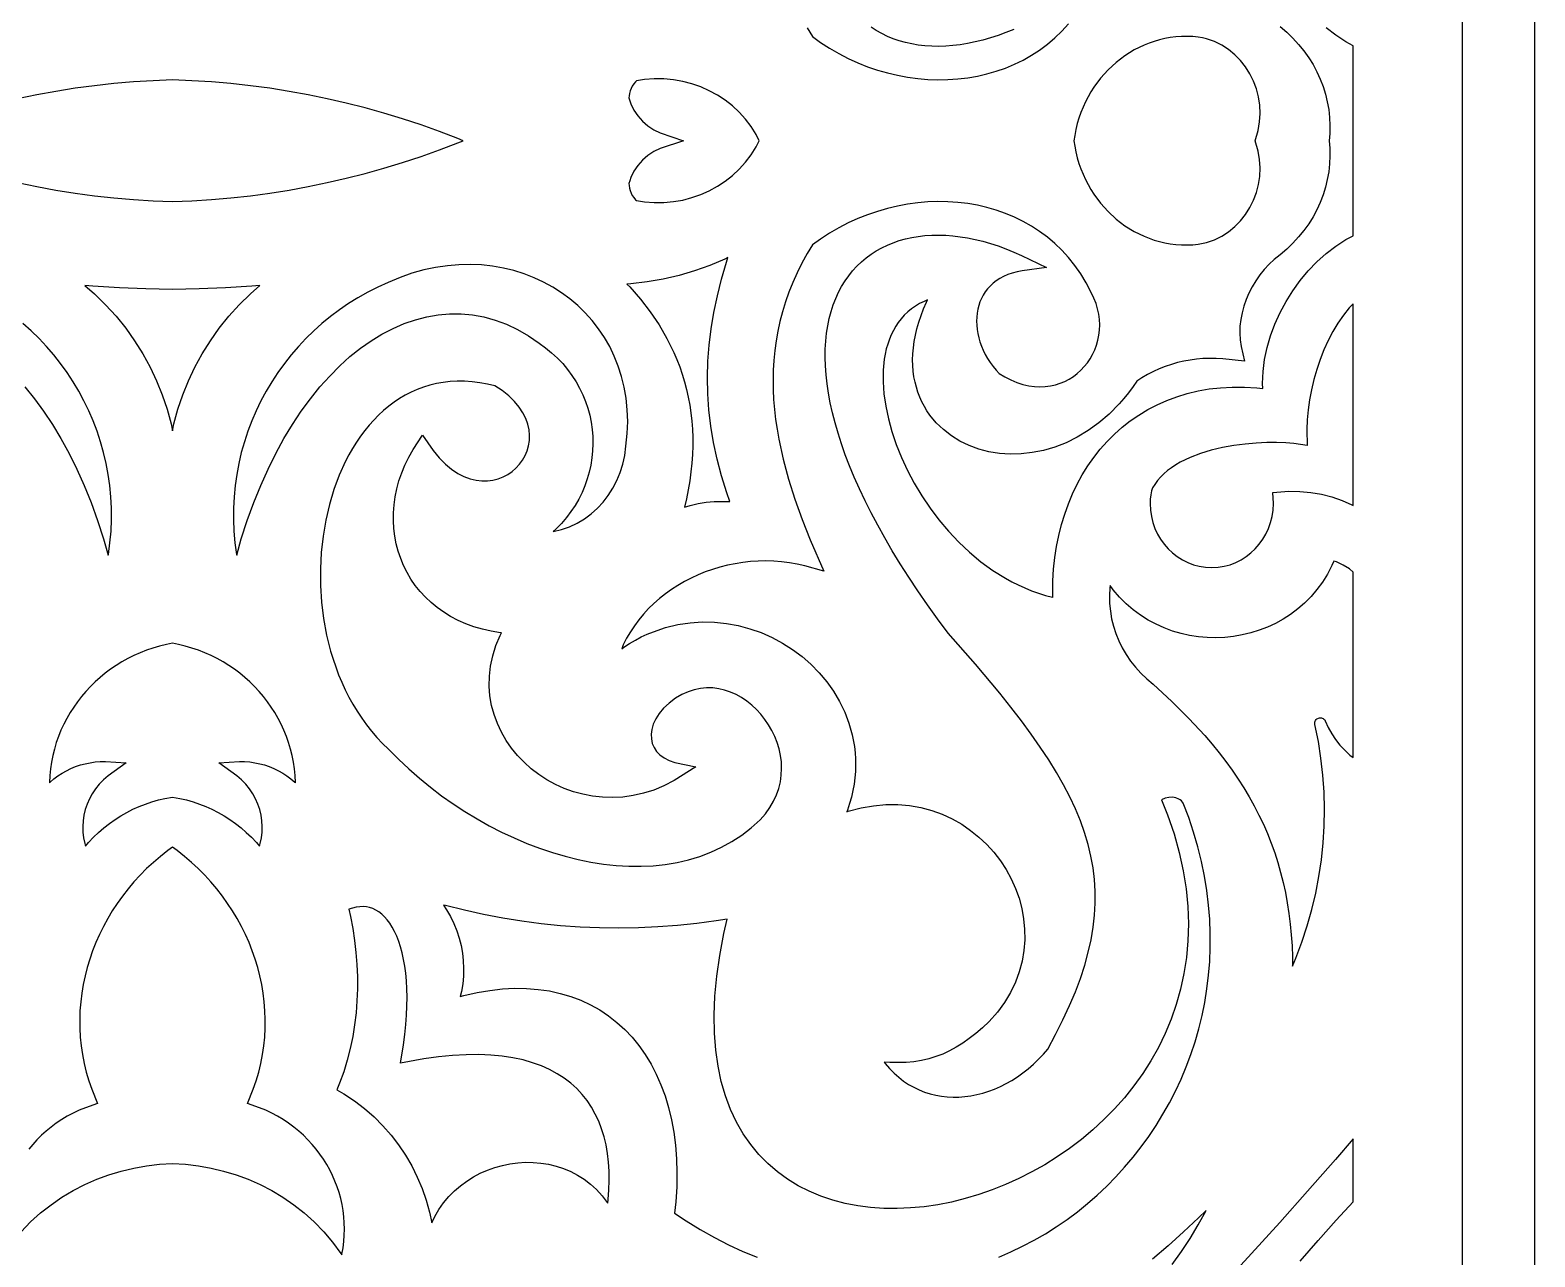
# Model space of a CAD drawing. Extents: x -375 to 375, y -1025 to 1025.
# Drawn here: x -207.8 to -125, y -637.7 to -570.1 of the extents above; entities that cross this region are included whole.
import ezdxf

# ---------------------------------------------------------------- set-up
doc = ezdxf.new("R2010")
doc.units = 0
doc.layers.add('LAYER_10', color=1, linetype='CONTINUOUS')

msp = doc.modelspace()

# ---------------------------------------------------------------- linework, layer by layer
at = {"layer": 'LAYER_10'}
for points in [[(-129.002, -693.463), (-125.002, -693.463), (-125.002, -464.039), (-129.002, -464.039)], [(-143.838, -581.939), (-143.534, -581.913), (-143.075, -581.813), (-142.642, -581.661), (-142.237, -581.463), (-141.861, -581.221), (-141.517, -580.939), (-141.205, -580.621), (-140.93, -580.271), (-140.691, -579.893), (-140.492, -579.49), (-140.334, -579.066), (-140.22, -578.625), (-140.151, -578.172), (-140.129, -577.71), (-140.157, -577.244), (-140.235, -576.776), (-140.395, -576.208), (-140.235, -575.64), (-140.157, -575.172), (-140.129, -574.705), (-140.151, -574.244), (-140.22, -573.791), (-140.334, -573.35), (-140.492, -572.926), (-140.691, -572.523), (-140.93, -572.145), (-141.205, -571.794), (-141.517, -571.477), (-141.861, -571.195), (-142.237, -570.953), (-142.642, -570.755), (-143.08, -570.601), (-143.302, -570.546), (-143.53, -570.503), (-143.838, -570.477), (-144.151, -570.467), (-144.461, -570.474), (-144.768, -570.497), (-145.071, -570.535), (-145.371, -570.589), (-145.665, -570.658), (-145.955, -570.741), (-146.24, -570.839), (-146.519, -570.95), (-146.792, -571.076), (-147.056, -571.213), (-147.571, -571.53), (-148.052, -571.895), (-148.498, -572.306), (-148.907, -572.76), (-149.277, -573.258), (-149.443, -573.517), (-149.599, -573.789), (-149.742, -574.069), (-149.874, -574.357), (-149.993, -574.653), (-150.098, -574.958), (-150.19, -575.269), (-150.268, -575.588), (-150.331, -575.914), (-150.374, -576.208), (-150.331, -576.502), (-150.268, -576.828), (-150.19, -577.146), (-150.098, -577.458), (-149.993, -577.762), (-149.874, -578.059), (-149.742, -578.347), (-149.599, -578.627), (-149.443, -578.898), (-149.277, -579.157), (-148.907, -579.656), (-148.498, -580.11), (-148.052, -580.521), (-147.571, -580.886), (-147.056, -581.203), (-146.792, -581.34), (-146.519, -581.465), (-146.24, -581.577), (-145.955, -581.675), (-145.665, -581.758), (-145.371, -581.827), (-145.071, -581.881), (-144.768, -581.919), (-144.461, -581.942), (-144.151, -581.948)], [(-174.83, -578.417), (-174.873, -578.563), (-174.867, -578.672), (-174.844, -578.815), (-174.806, -578.954), (-174.753, -579.089), (-174.687, -579.218), (-174.607, -579.341), (-174.514, -579.457), (-174.465, -579.505), (-174.012, -579.577), (-173.477, -579.617), (-172.947, -579.612), (-172.424, -579.563), (-171.911, -579.473), (-171.409, -579.341), (-170.923, -579.17), (-170.453, -578.962), (-170.004, -578.716), (-169.577, -578.435), (-169.175, -578.119), (-168.801, -577.771), (-168.456, -577.392), (-168.144, -576.982), (-167.867, -576.543), (-167.695, -576.208), (-167.867, -575.873), (-168.144, -575.434), (-168.456, -575.024), (-168.801, -574.645), (-169.175, -574.297), (-169.577, -573.981), (-170.004, -573.7), (-170.453, -573.454), (-170.923, -573.245), (-171.409, -573.075), (-171.911, -572.943), (-172.424, -572.853), (-172.947, -572.804), (-173.477, -572.799), (-174.012, -572.839), (-174.465, -572.911), (-174.514, -572.959), (-174.607, -573.075), (-174.687, -573.198), (-174.753, -573.327), (-174.806, -573.462), (-174.844, -573.601), (-174.867, -573.744), (-174.872, -573.847), (-174.763, -574.181), (-174.594, -574.526), (-174.38, -574.845), (-174.125, -575.134), (-173.832, -575.389), (-173.505, -575.605), (-173.147, -575.78), (-171.871, -576.208), (-173.147, -576.636), (-173.505, -576.811), (-173.832, -577.027), (-174.125, -577.282), (-174.38, -577.571), (-174.594, -577.89), (-174.765, -578.24)], [(-174.57, -602.91), (-174.794, -603.25), (-174.998, -603.602), (-175.181, -603.967), (-175.272, -604.177), (-175.16, -604.098), (-174.841, -603.892), (-174.518, -603.704), (-174.192, -603.532), (-173.862, -603.378), (-173.528, -603.239), (-172.861, -603.012), (-172.187, -602.848), (-171.51, -602.746), (-170.835, -602.702), (-170.165, -602.715), (-169.502, -602.783), (-168.851, -602.904), (-168.214, -603.074), (-167.593, -603.293), (-166.993, -603.558), (-166.416, -603.866), (-165.864, -604.216), (-165.342, -604.606), (-164.852, -605.034), (-164.397, -605.497), (-163.98, -605.994), (-163.605, -606.523), (-163.274, -607.081), (-162.991, -607.667), (-162.759, -608.279), (-162.582, -608.913), (-162.463, -609.565), (-162.426, -609.903), (-162.404, -610.242), (-162.399, -610.585), (-162.41, -610.931), (-162.438, -611.281), (-162.482, -611.634), (-162.545, -611.989), (-162.625, -612.347), (-162.724, -612.706), (-162.841, -613.067), (-162.872, -613.15), (-162.799, -613.124), (-162.094, -612.94), (-161.402, -612.819), (-160.724, -612.76), (-160.063, -612.76), (-159.421, -612.817), (-158.799, -612.926), (-158.2, -613.087), (-157.625, -613.295), (-157.076, -613.548), (-156.556, -613.844), (-156.064, -614.178), (-155.604, -614.548), (-155.177, -614.952), (-154.785, -615.386), (-154.428, -615.848), (-154.11, -616.335), (-153.831, -616.844), (-153.593, -617.373), (-153.399, -617.918), (-153.249, -618.478), (-153.145, -619.048), (-153.09, -619.627), (-153.084, -620.21), (-153.131, -620.797), (-153.231, -621.382), (-153.387, -621.963), (-153.599, -622.538), (-153.869, -623.102), (-154.2, -623.652), (-154.591, -624.186), (-155.045, -624.701), (-155.417, -625.045), (-155.777, -625.355), (-156.136, -625.636), (-156.496, -625.891), (-156.858, -626.118), (-157.224, -626.318), (-157.597, -626.491), (-157.978, -626.637), (-158.369, -626.755), (-158.77, -626.847), (-159.184, -626.913), (-159.611, -626.953), (-160.054, -626.967), (-160.515, -626.957), (-160.826, -626.935), (-160.764, -627.017), (-160.527, -627.292), (-160.279, -627.544), (-160.021, -627.772), (-159.753, -627.978), (-159.477, -628.162), (-159.193, -628.324), (-158.901, -628.464), (-158.602, -628.583), (-158.298, -628.681), (-157.987, -628.758), (-157.672, -628.814), (-157.353, -628.85), (-157.031, -628.866), (-156.706, -628.862), (-156.379, -628.837), (-156.051, -628.793), (-155.722, -628.729), (-155.395, -628.646), (-155.068, -628.543), (-154.744, -628.422), (-154.422, -628.281), (-154.105, -628.122), (-153.792, -627.944), (-153.484, -627.748), (-153.183, -627.533), (-152.889, -627.301), (-152.603, -627.051), (-152.326, -626.784), (-152.058, -626.499), (-151.817, -626.217), (-151.385, -625.415), (-150.981, -624.611), (-150.619, -623.829), (-150.299, -623.067), (-150.021, -622.325), (-149.783, -621.6), (-149.587, -620.891), (-149.43, -620.197), (-149.314, -619.515), (-149.237, -618.845), (-149.2, -618.183), (-149.202, -617.529), (-149.242, -616.88), (-149.321, -616.235), (-149.439, -615.592), (-149.595, -614.948), (-149.79, -614.303), (-150.023, -613.654), (-150.294, -613), (-150.605, -612.339), (-150.953, -611.669), (-151.34, -610.99), (-151.765, -610.3), (-152.229, -609.596), (-152.73, -608.879), (-153.27, -608.146), (-153.847, -607.396), (-154.461, -606.627), (-155.802, -605.027), (-157.301, -603.323), (-157.891, -602.527), (-158.446, -601.753), (-158.971, -600.991), (-159.468, -600.243), (-159.937, -599.508), (-160.379, -598.786), (-160.793, -598.078), (-161.18, -597.383), (-161.541, -596.701), (-161.876, -596.033), (-162.185, -595.379), (-162.469, -594.738), (-162.729, -594.111), (-162.964, -593.498), (-163.176, -592.899), (-163.363, -592.314), (-163.528, -591.742), (-163.67, -591.185), (-163.79, -590.642), (-163.888, -590.113), (-163.964, -589.598), (-164.02, -589.097), (-164.054, -588.611), (-164.068, -588.139), (-164.062, -587.681), (-164.037, -587.238), (-163.992, -586.81), (-163.928, -586.396), (-163.845, -585.998), (-163.744, -585.614), (-163.625, -585.246), (-163.488, -584.893), (-163.335, -584.556), (-163.164, -584.235), (-162.977, -583.931), (-162.775, -583.642), (-162.557, -583.371), (-162.324, -583.116), (-162.076, -582.878), (-161.815, -582.658), (-161.541, -582.456), (-161.255, -582.27), (-160.956, -582.103), (-160.646, -581.954), (-160.325, -581.822), (-159.994, -581.708), (-159.653, -581.613), (-159.303, -581.535), (-158.945, -581.475), (-158.578, -581.433), (-158.203, -581.409), (-157.821, -581.403), (-157.432, -581.415), (-157.036, -581.445), (-156.635, -581.494), (-156.228, -581.56), (-155.815, -581.644), (-155.398, -581.746), (-154.977, -581.867), (-154.552, -582.005), (-154.123, -582.162), (-153.691, -582.338), (-153.257, -582.531), (-151.894, -583.193), (-153.227, -583.366), (-153.51, -583.423), (-153.774, -583.495), (-154.02, -583.582), (-154.248, -583.683), (-154.458, -583.797), (-154.651, -583.923), (-154.826, -584.06), (-154.986, -584.208), (-155.129, -584.366), (-155.257, -584.533), (-155.37, -584.709), (-155.467, -584.894), (-155.55, -585.086), (-155.617, -585.285), (-155.67, -585.491), (-155.708, -585.702), (-155.73, -585.919), (-155.738, -586.141), (-155.731, -586.366), (-155.708, -586.594), (-155.671, -586.824), (-155.618, -587.055), (-155.551, -587.287), (-155.468, -587.518), (-155.37, -587.748), (-155.258, -587.975), (-155.13, -588.2), (-154.988, -588.42), (-154.831, -588.635), (-154.659, -588.845), (-154.496, -589.022), (-154.181, -589.212), (-153.843, -589.382), (-153.511, -589.519), (-153.185, -589.623), (-152.866, -589.696), (-152.554, -589.739), (-152.251, -589.755), (-151.957, -589.744), (-151.672, -589.707), (-151.397, -589.647), (-151.132, -589.563), (-150.879, -589.458), (-150.637, -589.333), (-150.408, -589.188), (-150.193, -589.024), (-149.992, -588.843), (-149.806, -588.647), (-149.636, -588.435), (-149.483, -588.21), (-149.348, -587.972), (-149.231, -587.723), (-149.134, -587.464), (-149.057, -587.196), (-149.002, -586.921), (-148.968, -586.639), (-148.958, -586.352), (-148.971, -586.06), (-149.008, -585.765), (-149.071, -585.467), (-149.161, -585.169), (-149.278, -584.87), (-149.427, -584.564), (-149.701, -584.036), (-149.999, -583.543), (-150.322, -583.08), (-150.668, -582.646), (-151.037, -582.242), (-151.427, -581.866), (-151.838, -581.519), (-152.267, -581.2), (-152.713, -580.91), (-153.177, -580.648), (-153.655, -580.415), (-154.147, -580.21), (-154.651, -580.033), (-155.167, -579.884), (-155.692, -579.764), (-156.226, -579.671), (-156.767, -579.607), (-157.314, -579.571), (-157.866, -579.562), (-158.42, -579.582), (-158.976, -579.63), (-159.532, -579.705), (-160.087, -579.808), (-160.64, -579.939), (-161.189, -580.097), (-161.733, -580.283), (-162.27, -580.496), (-162.799, -580.736), (-163.318, -581.004), (-163.827, -581.299), (-164.324, -581.62), (-164.763, -581.937), (-165.055, -582.421), (-165.348, -582.954), (-165.614, -583.488), (-165.854, -584.021), (-166.068, -584.555), (-166.257, -585.088), (-166.421, -585.623), (-166.562, -586.158), (-166.679, -586.693), (-166.774, -587.229), (-166.848, -587.766), (-166.9, -588.303), (-166.931, -588.842), (-166.942, -589.382), (-166.934, -589.922), (-166.907, -590.464), (-166.862, -591.007), (-166.8, -591.552), (-166.72, -592.097), (-166.624, -592.642), (-166.384, -593.741), (-166.086, -594.844), (-165.735, -595.952), (-165.334, -597.064), (-164.89, -598.183), (-164.151, -599.902), (-165.189, -599.611), (-165.613, -599.515), (-166.039, -599.44), (-166.468, -599.387), (-166.898, -599.355), (-167.329, -599.343), (-167.758, -599.352), (-168.186, -599.381), (-168.612, -599.429), (-169.034, -599.497), (-169.452, -599.583), (-169.865, -599.688), (-170.271, -599.812), (-170.671, -599.953), (-171.062, -600.112), (-171.444, -600.288), (-171.816, -600.481), (-172.178, -600.69), (-172.527, -600.916), (-172.864, -601.157), (-173.188, -601.413), (-173.496, -601.684), (-173.79, -601.97), (-174.067, -602.27), (-174.328, -602.583)], [(-177.589, -589.831), (-177.414, -590.194), (-177.264, -590.565), (-177.137, -590.942), (-177.034, -591.325), (-176.954, -591.712), (-176.898, -592.103), (-176.865, -592.495), (-176.856, -592.889), (-176.871, -593.282), (-176.909, -593.674), (-176.971, -594.064), (-177.056, -594.45), (-177.165, -594.832), (-177.297, -595.207), (-177.453, -595.576), (-177.633, -595.937), (-177.835, -596.288), (-178.062, -596.629), (-178.311, -596.959), (-178.584, -597.276), (-178.88, -597.579), (-179.049, -597.731), (-178.587, -597.619), (-178.14, -597.461), (-177.717, -597.263), (-177.319, -597.026), (-176.948, -596.753), (-176.605, -596.446), (-176.292, -596.108), (-176.009, -595.739), (-175.758, -595.344), (-175.541, -594.923), (-175.359, -594.48), (-175.214, -594.015), (-175.107, -593.533), (-175.038, -593.027), (-174.967, -592.337), (-174.942, -591.67), (-174.963, -591.02), (-175.026, -590.389), (-175.13, -589.778), (-175.275, -589.186), (-175.458, -588.616), (-175.677, -588.068), (-175.932, -587.542), (-176.22, -587.04), (-176.541, -586.563), (-176.893, -586.111), (-177.274, -585.686), (-177.683, -585.289), (-178.119, -584.92), (-178.579, -584.58), (-179.063, -584.271), (-179.569, -583.994), (-180.096, -583.749), (-180.642, -583.538), (-181.205, -583.362), (-181.784, -583.221), (-182.378, -583.117), (-182.985, -583.051), (-183.603, -583.024), (-184.231, -583.037), (-184.868, -583.091), (-185.512, -583.187), (-186.162, -583.326), (-186.815, -583.509), (-187.472, -583.737), (-188.134, -584.014), (-188.701, -584.27), (-189.252, -584.548), (-189.788, -584.85), (-190.308, -585.174), (-190.813, -585.52), (-191.3, -585.886), (-191.77, -586.273), (-192.223, -586.679), (-192.656, -587.104), (-193.071, -587.546), (-193.466, -588.005), (-193.841, -588.481), (-194.195, -588.973), (-194.528, -589.479), (-194.838, -589.999), (-195.127, -590.533), (-195.392, -591.079), (-195.633, -591.637), (-195.85, -592.206), (-196.042, -592.786), (-196.209, -593.375), (-196.35, -593.973), (-196.464, -594.579), (-196.551, -595.192), (-196.611, -595.812), (-196.642, -596.438), (-196.644, -597.069), (-196.617, -597.704), (-196.56, -598.343), (-196.472, -598.986), (-196.465, -599.024), (-196.209, -598.132), (-195.879, -597.113), (-195.523, -596.133), (-195.142, -595.192), (-194.738, -594.291), (-194.311, -593.431), (-193.863, -592.612), (-193.395, -591.836), (-192.908, -591.102), (-192.404, -590.411), (-191.882, -589.765), (-191.345, -589.163), (-190.794, -588.607), (-190.229, -588.098), (-189.653, -587.635), (-189.065, -587.221), (-188.467, -586.855), (-187.86, -586.54), (-187.246, -586.274), (-186.626, -586.061), (-186, -585.899), (-185.372, -585.792), (-184.741, -585.738), (-184.109, -585.74), (-183.479, -585.798), (-182.852, -585.912), (-182.229, -586.084), (-181.613, -586.313), (-181.004, -586.601), (-180.404, -586.947), (-179.821, -587.347), (-179.465, -587.603), (-179.127, -587.88), (-178.812, -588.172), (-178.52, -588.479), (-178.252, -588.799), (-178.007, -589.132), (-177.786, -589.476)], [(-171.939, -589.069), (-171.814, -589.483), (-171.703, -589.902), (-171.608, -590.328), (-171.528, -590.76), (-171.463, -591.199), (-171.414, -591.644), (-171.381, -592.094), (-171.364, -592.552), (-171.363, -593.015), (-171.379, -593.485), (-171.411, -593.961), (-171.46, -594.443), (-171.525, -594.931), (-171.608, -595.426), (-171.708, -595.927), (-171.813, -596.381), (-171.506, -596.289), (-171.067, -596.188), (-170.624, -596.117), (-170.177, -596.075), (-169.728, -596.063), (-169.319, -596.079), (-169.49, -595.599), (-169.781, -594.666), (-170.024, -593.744), (-170.22, -592.832), (-170.37, -591.928), (-170.474, -591.03), (-170.534, -590.136), (-170.55, -589.244), (-170.523, -588.353), (-170.454, -587.46), (-170.344, -586.563), (-170.194, -585.662), (-170.005, -584.753), (-169.777, -583.834), (-169.511, -582.904), (-169.429, -582.647), (-169.592, -582.727), (-170.416, -583.072), (-171.258, -583.37), (-172.115, -583.621), (-172.986, -583.825), (-173.868, -583.98), (-174.759, -584.087), (-174.983, -584.101), (-174.827, -584.261), (-174.24, -584.933), (-173.702, -585.63), (-173.216, -586.351), (-172.782, -587.096), (-172.404, -587.864), (-172.234, -588.261), (-172.079, -588.662)], [(-197.914, -587.222), (-197.425, -586.535), (-196.893, -585.875), (-196.321, -585.245), (-195.709, -584.645), (-195.182, -584.186), (-195.624, -584.221), (-197.079, -584.307), (-198.537, -584.366), (-200, -584.396), (-201.463, -584.366), (-202.921, -584.307), (-204.376, -584.221), (-204.818, -584.186), (-204.29, -584.645), (-203.679, -585.245), (-203.107, -585.875), (-202.575, -586.535), (-202.086, -587.222), (-201.639, -587.934), (-201.235, -588.669), (-200.876, -589.426), (-200.563, -590.202), (-200.297, -590.996), (-200.078, -591.805), (-200, -592.181), (-199.922, -591.805), (-199.703, -590.996), (-199.437, -590.202), (-199.124, -589.426), (-198.765, -588.669), (-198.361, -587.934)], [(-139.428, -595.574), (-138.542, -595.509), (-137.941, -595.514), (-137.345, -595.568), (-136.757, -595.669), (-136.18, -595.817), (-135.618, -596.01), (-135.074, -596.248), (-135.002, -596.287), (-135.002, -585.182), (-135.223, -585.414), (-135.547, -585.814), (-135.85, -586.25), (-136.13, -586.717), (-136.388, -587.21), (-136.622, -587.726), (-136.831, -588.259), (-137.015, -588.806), (-137.173, -589.361), (-137.304, -589.92), (-137.408, -590.479), (-137.485, -591.034), (-137.533, -591.578), (-137.552, -592.109), (-137.535, -592.992), (-138.272, -592.886), (-138.717, -592.847), (-139.218, -592.828), (-139.766, -592.831), (-140.348, -592.857), (-140.955, -592.911), (-141.575, -592.993), (-142.199, -593.107), (-142.815, -593.254), (-143.414, -593.436), (-143.984, -593.655), (-144.52, -593.914), (-144.765, -594.056), (-144.999, -594.21), (-145.219, -594.373), (-145.423, -594.546), (-145.611, -594.729), (-145.781, -594.923), (-145.932, -595.127), (-146.05, -595.318), (-146.1, -595.489), (-146.146, -595.706), (-146.175, -595.937), (-146.186, -596.179), (-146.168, -596.542), (-146.116, -596.893), (-146.033, -597.231), (-145.918, -597.555), (-145.775, -597.863), (-145.605, -598.154), (-145.409, -598.426), (-145.19, -598.677), (-144.949, -598.904), (-144.687, -599.107), (-144.407, -599.284), (-144.111, -599.432), (-143.8, -599.55), (-143.475, -599.637), (-143.138, -599.69), (-142.791, -599.709), (-142.444, -599.69), (-142.107, -599.637), (-141.783, -599.55), (-141.471, -599.432), (-141.175, -599.284), (-140.895, -599.107), (-140.634, -598.904), (-140.392, -598.677), (-140.173, -598.426), (-139.977, -598.154), (-139.807, -597.863), (-139.664, -597.555), (-139.55, -597.231), (-139.466, -596.893), (-139.414, -596.542), (-139.397, -596.181)], [(-171.197, -610.682), (-172.389, -611.434), (-172.947, -611.723), (-173.51, -611.957), (-174.077, -612.137), (-174.645, -612.266), (-175.211, -612.344), (-175.772, -612.374), (-176.327, -612.357), (-176.874, -612.297), (-177.408, -612.193), (-177.93, -612.049), (-178.435, -611.866), (-178.922, -611.646), (-179.389, -611.391), (-179.833, -611.102), (-180.252, -610.782), (-180.644, -610.432), (-181.007, -610.055), (-181.338, -609.651), (-181.635, -609.222), (-181.895, -608.77), (-182.116, -608.298), (-182.297, -607.806), (-182.433, -607.298), (-182.522, -606.774), (-182.563, -606.237), (-182.552, -605.69), (-182.488, -605.135), (-182.368, -604.573), (-182.191, -604.008), (-181.954, -603.442), (-181.879, -603.3), (-181.943, -603.294), (-182.451, -603.214), (-182.939, -603.105), (-183.407, -602.969), (-183.855, -602.806), (-184.281, -602.618), (-184.686, -602.406), (-185.068, -602.17), (-185.428, -601.913), (-185.765, -601.635), (-186.078, -601.337), (-186.367, -601.021), (-186.632, -600.688), (-186.871, -600.339), (-187.085, -599.976), (-187.273, -599.599), (-187.435, -599.21), (-187.571, -598.811), (-187.679, -598.402), (-187.76, -597.984), (-187.813, -597.56), (-187.838, -597.13), (-187.835, -596.696), (-187.803, -596.258), (-187.742, -595.819), (-187.652, -595.378), (-187.532, -594.938), (-187.382, -594.5), (-187.201, -594.065), (-186.991, -593.634), (-186.749, -593.209), (-186.24, -592.425), (-185.651, -593.268), (-185.315, -593.672), (-184.975, -594.013), (-184.633, -594.296), (-184.291, -594.522), (-183.952, -594.697), (-183.618, -594.822), (-183.29, -594.902), (-182.97, -594.939), (-182.66, -594.937), (-182.36, -594.898), (-182.073, -594.825), (-181.8, -594.719), (-181.544, -594.583), (-181.307, -594.42), (-181.09, -594.231), (-180.897, -594.02), (-180.73, -593.789), (-180.59, -593.541), (-180.479, -593.277), (-180.4, -593.001), (-180.355, -592.715), (-180.345, -592.42), (-180.372, -592.119), (-180.44, -591.812), (-180.55, -591.502), (-180.707, -591.189), (-180.913, -590.877), (-181.171, -590.566), (-181.485, -590.261), (-181.859, -589.963), (-182.261, -589.699), (-182.658, -589.607), (-183.089, -589.531), (-183.511, -589.48), (-183.922, -589.455), (-184.324, -589.453), (-184.716, -589.474), (-185.098, -589.518), (-185.47, -589.584), (-185.832, -589.671), (-186.185, -589.779), (-186.528, -589.907), (-186.861, -590.055), (-187.185, -590.221), (-187.499, -590.406), (-187.803, -590.609), (-188.097, -590.829), (-188.382, -591.066), (-188.656, -591.319), (-188.92, -591.588), (-189.174, -591.872), (-189.417, -592.171), (-189.65, -592.484), (-189.872, -592.81), (-190.084, -593.148), (-190.284, -593.499), (-190.471, -593.859), (-190.816, -594.619), (-191.113, -595.414), (-191.362, -596.242), (-191.562, -597.098), (-191.713, -597.976), (-191.813, -598.872), (-191.86, -599.779), (-191.856, -600.694), (-191.798, -601.61), (-191.685, -602.522), (-191.518, -603.425), (-191.294, -604.316), (-191.162, -604.751), (-191.015, -605.183), (-190.854, -605.609), (-190.678, -606.028), (-190.488, -606.439), (-190.283, -606.843), (-190.064, -607.237), (-189.83, -607.623), (-189.581, -607.999), (-189.317, -608.364), (-189.039, -608.718), (-188.745, -609.06), (-188.435, -609.39), (-188.104, -609.714), (-187.556, -610.267), (-186.991, -610.797), (-186.407, -611.308), (-185.803, -611.799), (-185.183, -612.27), (-184.547, -612.718), (-183.897, -613.143), (-183.235, -613.545), (-182.562, -613.922), (-181.879, -614.273), (-181.189, -614.597), (-180.493, -614.893), (-179.791, -615.16), (-179.087, -615.398), (-178.382, -615.606), (-177.676, -615.781), (-176.972, -615.925), (-176.272, -616.034), (-175.576, -616.11), (-174.886, -616.151), (-174.204, -616.155), (-173.532, -616.123), (-172.871, -616.053), (-172.221, -615.945), (-171.586, -615.797), (-170.966, -615.609), (-170.362, -615.38), (-169.776, -615.109), (-169.21, -614.796), (-168.663, -614.438), (-168.138, -614.036), (-167.641, -613.592), (-167.354, -613.265), (-167.109, -612.925), (-166.906, -612.577), (-166.744, -612.223), (-166.621, -611.865), (-166.535, -611.503), (-166.484, -611.139), (-166.467, -610.775), (-166.483, -610.412), (-166.53, -610.052), (-166.607, -609.696), (-166.712, -609.348), (-166.843, -609.009), (-167.001, -608.681), (-167.182, -608.366), (-167.385, -608.066), (-167.609, -607.783), (-167.852, -607.52), (-168.111, -607.278), (-168.387, -607.059), (-168.675, -606.866), (-168.976, -606.7), (-169.286, -606.562), (-169.605, -606.455), (-169.931, -606.38), (-170.262, -606.338), (-170.598, -606.332), (-170.937, -606.363), (-171.278, -606.432), (-171.621, -606.543), (-171.965, -606.696), (-172.305, -606.894), (-172.663, -607.169), (-172.966, -607.457), (-173.21, -607.751), (-173.398, -608.045), (-173.532, -608.335), (-173.615, -608.618), (-173.65, -608.89), (-173.639, -609.148), (-173.585, -609.391), (-173.489, -609.619), (-173.351, -609.829), (-173.169, -610.022), (-172.94, -610.192), (-172.664, -610.336), (-172.34, -610.449)], [(-135.002, -599.962), (-135.212, -599.787), (-135.55, -599.572), (-135.918, -599.402), (-136.073, -599.353), (-136.174, -599.591), (-136.42, -600.064), (-136.695, -600.508), (-136.998, -600.923), (-137.327, -601.308), (-137.68, -601.664), (-138.055, -601.989), (-138.449, -602.285), (-138.861, -602.55), (-139.288, -602.785), (-139.73, -602.989), (-140.183, -603.163), (-140.646, -603.307), (-141.117, -603.42), (-141.594, -603.501), (-142.075, -603.553), (-142.559, -603.573), (-143.044, -603.562), (-143.527, -603.519), (-144.007, -603.445), (-144.482, -603.34), (-144.95, -603.203), (-145.409, -603.033), (-145.857, -602.832), (-146.293, -602.598), (-146.714, -602.331), (-147.118, -602.032), (-147.504, -601.699), (-147.868, -601.334), (-148.21, -600.936), (-148.387, -600.695), (-148.403, -600.822), (-148.424, -601.253), (-148.414, -601.682), (-148.372, -602.107), (-148.301, -602.527), (-148.199, -602.941), (-148.068, -603.346), (-147.908, -603.742), (-147.72, -604.127), (-147.504, -604.499), (-147.261, -604.857), (-146.99, -605.2), (-146.694, -605.525), (-146.372, -605.832), (-146.009, -606.131), (-144.987, -607.075), (-144.045, -608.015), (-143.18, -608.957), (-142.774, -609.432), (-142.387, -609.908), (-142.019, -610.386), (-141.669, -610.868), (-141.337, -611.353), (-141.024, -611.841), (-140.728, -612.335), (-140.451, -612.833), (-140.191, -613.336), (-139.949, -613.845), (-139.724, -614.36), (-139.517, -614.882), (-139.327, -615.41), (-139.154, -615.946), (-138.998, -616.49), (-138.859, -617.041), (-138.737, -617.601), (-138.631, -618.17), (-138.542, -618.748), (-138.469, -619.336), (-138.412, -619.935), (-138.371, -620.543), (-138.345, -621.163), (-138.338, -621.647), (-138.153, -621.213), (-137.823, -620.332), (-137.531, -619.441), (-137.278, -618.54), (-137.064, -617.631), (-136.889, -616.715), (-136.754, -615.794), (-136.658, -614.867), (-136.602, -613.938), (-136.586, -613.006), (-136.61, -612.073), (-136.674, -611.14), (-136.778, -610.209), (-136.923, -609.281), (-137.11, -608.349), (-137.117, -608.284), (-137.112, -608.224), (-137.097, -608.17), (-137.073, -608.121), (-137.04, -608.079), (-137.001, -608.043), (-136.957, -608.015), (-136.909, -607.994), (-136.859, -607.982), (-136.807, -607.977), (-136.755, -607.982), (-136.704, -607.996), (-136.656, -608.021), (-136.612, -608.055), (-136.574, -608.1), (-136.542, -608.156), (-136.375, -608.52), (-136.187, -608.857), (-135.973, -609.178), (-135.733, -609.482), (-135.469, -609.767), (-135.183, -610.031), (-135.002, -610.173)], [(-197.454, -610.452), (-196.311, -610.39), (-196.028, -610.393), (-195.748, -610.414), (-195.471, -610.452), (-195.198, -610.507), (-194.931, -610.579), (-194.669, -610.668), (-194.414, -610.773), (-194.166, -610.893), (-193.926, -611.029), (-193.696, -611.18), (-193.475, -611.346), (-193.265, -611.526), (-193.23, -611.56), (-193.23, -611.541), (-193.249, -611.163), (-193.285, -610.789), (-193.34, -610.42), (-193.411, -610.057), (-193.5, -609.699), (-193.605, -609.348), (-193.727, -609.003), (-193.864, -608.665), (-194.016, -608.334), (-194.184, -608.011), (-194.366, -607.697), (-194.562, -607.391), (-194.772, -607.094), (-194.995, -606.807), (-195.231, -606.53), (-195.48, -606.263), (-195.741, -606.007), (-196.014, -605.763), (-196.298, -605.53), (-196.593, -605.309), (-196.898, -605.101), (-197.214, -604.906), (-197.539, -604.724), (-197.873, -604.557), (-198.216, -604.403), (-198.568, -604.265), (-198.928, -604.141), (-199.295, -604.034), (-199.669, -603.942), (-200, -603.877), (-200.331, -603.942), (-200.705, -604.034), (-201.072, -604.141), (-201.432, -604.265), (-201.784, -604.403), (-202.127, -604.557), (-202.461, -604.724), (-202.786, -604.906), (-203.102, -605.101), (-203.407, -605.309), (-203.702, -605.53), (-203.986, -605.763), (-204.259, -606.007), (-204.52, -606.263), (-204.768, -606.53), (-205.005, -606.807), (-205.228, -607.094), (-205.438, -607.391), (-205.634, -607.697), (-205.816, -608.011), (-205.984, -608.334), (-206.136, -608.665), (-206.273, -609.003), (-206.395, -609.348), (-206.5, -609.699), (-206.589, -610.057), (-206.66, -610.42), (-206.715, -610.789), (-206.751, -611.163), (-206.77, -611.541), (-206.77, -611.56), (-206.735, -611.526), (-206.525, -611.346), (-206.304, -611.18), (-206.074, -611.029), (-205.834, -610.893), (-205.586, -610.773), (-205.331, -610.668), (-205.069, -610.579), (-204.802, -610.507), (-204.529, -610.452), (-204.252, -610.414), (-203.972, -610.393), (-203.689, -610.39), (-202.546, -610.452), (-203.548, -611.176), (-203.803, -611.397), (-204.034, -611.637), (-204.239, -611.891), (-204.419, -612.16), (-204.573, -612.441), (-204.7, -612.733), (-204.801, -613.032), (-204.875, -613.339), (-204.922, -613.65), (-204.94, -613.965), (-204.931, -614.281), (-204.893, -614.597), (-204.827, -614.91), (-204.785, -615.046), (-204.617, -614.848), (-204.347, -614.56), (-204.066, -614.289), (-203.773, -614.035), (-203.471, -613.798), (-203.159, -613.577), (-202.839, -613.374), (-202.511, -613.187), (-202.175, -613.017), (-201.833, -612.865), (-201.485, -612.728), (-201.132, -612.609), (-200.774, -612.506), (-200.413, -612.42), (-200, -612.342), (-199.587, -612.42), (-199.225, -612.506), (-198.868, -612.609), (-198.515, -612.728), (-198.167, -612.865), (-197.825, -613.017), (-197.489, -613.187), (-197.161, -613.374), (-196.84, -613.577), (-196.529, -613.798), (-196.226, -614.035), (-195.934, -614.289), (-195.653, -614.56), (-195.383, -614.848), (-195.215, -615.046), (-195.173, -614.91), (-195.106, -614.597), (-195.069, -614.281), (-195.06, -613.965), (-195.078, -613.65), (-195.125, -613.339), (-195.199, -613.032), (-195.3, -612.733), (-195.427, -612.441), (-195.581, -612.16), (-195.761, -611.891), (-195.966, -611.637), (-196.196, -611.397), (-196.452, -611.176)], [(-180.995, -632.482), (-180.568, -632.455), (-180.141, -632.459), (-179.715, -632.494), (-179.294, -632.56), (-178.879, -632.659), (-178.472, -632.79), (-178.077, -632.955), (-177.695, -633.153), (-177.328, -633.386), (-176.98, -633.654), (-176.652, -633.956), (-176.348, -634.294), (-176.07, -634.666), (-176.043, -634.71), (-176.017, -634.499), (-175.976, -633.968), (-175.958, -633.448), (-175.965, -632.94), (-175.996, -632.445), (-176.053, -631.963), (-176.135, -631.496), (-176.243, -631.045), (-176.377, -630.611), (-176.537, -630.195), (-176.723, -629.796), (-176.937, -629.417), (-177.178, -629.057), (-177.447, -628.717), (-177.745, -628.399), (-178.072, -628.101), (-178.429, -627.827), (-178.818, -627.575), (-179.238, -627.347), (-179.691, -627.145), (-180.178, -626.969), (-180.699, -626.82), (-181.255, -626.7), (-181.846, -626.61), (-182.474, -626.551), (-183.138, -626.524), (-183.838, -626.531), (-184.577, -626.572), (-185.353, -626.649), (-186.168, -626.763), (-187.442, -626.99), (-187.282, -625.977), (-187.208, -625.415), (-187.152, -624.873), (-187.113, -624.35), (-187.091, -623.849), (-187.085, -623.367), (-187.094, -622.907), (-187.118, -622.467), (-187.156, -622.049), (-187.208, -621.653), (-187.273, -621.279), (-187.35, -620.926), (-187.439, -620.597), (-187.539, -620.289), (-187.65, -620.005), (-187.77, -619.744), (-187.898, -619.507), (-188.035, -619.292), (-188.178, -619.101), (-188.327, -618.934), (-188.482, -618.789), (-188.642, -618.667), (-188.805, -618.567), (-188.973, -618.488), (-189.145, -618.43), (-189.322, -618.392), (-189.504, -618.376), (-189.691, -618.38), (-189.885, -618.406), (-190.085, -618.454), (-190.286, -618.524), (-190.198, -618.927), (-190.075, -619.585), (-189.976, -620.246), (-189.9, -620.908), (-189.848, -621.572), (-189.821, -622.235), (-189.819, -622.898), (-189.843, -623.56), (-189.894, -624.22), (-189.973, -624.877), (-190.079, -625.531), (-190.214, -626.181), (-190.379, -626.826), (-190.574, -627.466), (-190.799, -628.099), (-190.949, -628.464), (-190.569, -628.681), (-189.979, -629.073), (-189.423, -629.498), (-188.901, -629.955), (-188.415, -630.443), (-187.965, -630.958), (-187.55, -631.5), (-187.173, -632.066), (-186.832, -632.656), (-186.528, -633.265), (-186.263, -633.894), (-186.036, -634.541), (-185.847, -635.202), (-185.718, -635.788), (-185.554, -635.439), (-185.328, -635.048), (-185.072, -634.684), (-184.789, -634.345), (-184.482, -634.033), (-184.152, -633.748), (-183.803, -633.491), (-183.437, -633.261), (-183.055, -633.059), (-182.66, -632.886), (-182.255, -632.741), (-181.841, -632.625), (-181.42, -632.539)]]:
    msp.add_lwpolyline(points, close=True, dxfattribs=at)
for points in [[(-165.055, -569.995), (-164.763, -570.479), (-164.324, -570.796), (-163.827, -571.117), (-163.318, -571.412), (-162.799, -571.679), (-162.27, -571.92), (-161.733, -572.133), (-161.189, -572.319), (-160.64, -572.477), (-160.087, -572.608), (-159.532, -572.711), (-158.976, -572.786), (-158.42, -572.834), (-157.866, -572.853), (-157.314, -572.845), (-156.767, -572.809), (-156.226, -572.745), (-155.692, -572.652), (-155.167, -572.532), (-154.651, -572.383), (-154.147, -572.206), (-153.655, -572.001), (-153.177, -571.768), (-152.713, -571.506), (-152.267, -571.216), (-151.838, -570.897), (-151.427, -570.55), (-151.037, -570.174), (-150.668, -569.769)], [(-153.689, -570.077), (-154.123, -570.254), (-154.552, -570.41), (-154.977, -570.549), (-155.398, -570.67), (-155.815, -570.772), (-156.228, -570.856), (-156.635, -570.922), (-157.036, -570.97), (-157.432, -571), (-157.821, -571.013), (-158.203, -571.007), (-158.578, -570.983), (-158.945, -570.941), (-159.303, -570.881), (-159.653, -570.803), (-159.994, -570.707), (-160.325, -570.594), (-160.646, -570.462), (-160.956, -570.313), (-161.255, -570.145), (-161.541, -569.96)], [(-139.029, -569.924), (-138.665, -570.235), (-138.324, -570.565), (-138.008, -570.909), (-137.717, -571.267), (-137.453, -571.637), (-137.215, -572.018), (-137.004, -572.411), (-136.819, -572.812), (-136.662, -573.223), (-136.532, -573.64), (-136.429, -574.065), (-136.354, -574.494), (-136.307, -574.928), (-136.289, -575.365), (-136.298, -575.805), (-136.333, -576.208), (-136.298, -576.611), (-136.289, -577.05), (-136.307, -577.488), (-136.354, -577.922), (-136.429, -578.351), (-136.532, -578.775), (-136.662, -579.193), (-136.819, -579.603), (-137.004, -580.005), (-137.215, -580.398), (-137.453, -580.779), (-137.717, -581.149), (-138.008, -581.507), (-138.324, -581.851), (-138.665, -582.18), (-139.029, -582.492), (-139.346, -582.745), (-139.632, -583.01), (-139.898, -583.295), (-140.144, -583.597), (-140.369, -583.916), (-140.57, -584.249), (-140.748, -584.594), (-140.9, -584.949), (-141.027, -585.311), (-141.125, -585.68), (-141.196, -586.052), (-141.237, -586.426), (-141.249, -586.8), (-141.229, -587.173), (-141.177, -587.541), (-140.99, -588.343), (-142.182, -588.215), (-142.55, -588.197), (-142.916, -588.195), (-143.277, -588.208), (-143.634, -588.238), (-143.986, -588.284), (-144.333, -588.346), (-144.675, -588.425), (-145.013, -588.521), (-145.347, -588.634), (-145.677, -588.766), (-146.002, -588.915), (-146.323, -589.083), (-146.639, -589.269), (-146.909, -589.446), (-147.115, -589.745), (-147.366, -590.081), (-147.624, -590.399), (-147.891, -590.704), (-148.437, -591.256), (-149.008, -591.746), (-149.596, -592.171), (-150.198, -592.534), (-150.811, -592.835), (-151.429, -593.076), (-152.05, -593.258), (-152.67, -593.383), (-153.284, -593.45), (-153.89, -593.463), (-154.483, -593.423), (-155.06, -593.329), (-155.616, -593.185), (-156.148, -592.99), (-156.652, -592.746), (-157.125, -592.455), (-157.561, -592.117), (-157.957, -591.734), (-158.306, -591.311), (-158.466, -591.078), (-158.611, -590.838), (-158.742, -590.589), (-158.86, -590.33), (-158.963, -590.061), (-159.052, -589.783), (-159.125, -589.496), (-159.182, -589.201), (-159.223, -588.897), (-159.247, -588.585), (-159.255, -588.266), (-159.244, -587.94), (-159.216, -587.606), (-159.169, -587.265), (-159.104, -586.918), (-159.02, -586.564), (-158.916, -586.204), (-158.793, -585.839), (-158.649, -585.467), (-158.485, -585.089), (-158.43, -584.977), (-158.621, -585.055), (-158.871, -585.18), (-159.105, -585.318), (-159.323, -585.471), (-159.525, -585.637), (-159.713, -585.815), (-159.885, -586.006), (-160.044, -586.21), (-160.188, -586.425), (-160.318, -586.652), (-160.435, -586.891), (-160.538, -587.141), (-160.628, -587.401), (-160.704, -587.672), (-160.766, -587.952), (-160.815, -588.238), (-160.874, -588.846), (-160.88, -589.481), (-160.835, -590.141), (-160.738, -590.822), (-160.592, -591.518), (-160.398, -592.226), (-160.157, -592.939), (-159.87, -593.655), (-159.539, -594.366), (-159.166, -595.07), (-158.751, -595.761), (-158.297, -596.436), (-157.806, -597.088), (-157.278, -597.714), (-156.716, -598.309), (-156.121, -598.869), (-155.494, -599.389), (-154.838, -599.865), (-154.151, -600.294), (-153.801, -600.487), (-153.443, -600.667), (-153.078, -600.834), (-152.708, -600.985), (-152.331, -601.121), (-151.949, -601.242), (-151.561, -601.346), (-151.537, -601.351), (-151.545, -601.091), (-151.534, -600.439), (-151.495, -599.796), (-151.428, -599.164), (-151.333, -598.544), (-151.21, -597.936), (-151.06, -597.341), (-150.884, -596.761), (-150.681, -596.197), (-150.452, -595.649), (-150.197, -595.119), (-149.917, -594.607), (-149.611, -594.115), (-149.281, -593.644), (-148.927, -593.195), (-148.549, -592.768), (-148.147, -592.365), (-147.722, -591.987), (-147.275, -591.635), (-146.805, -591.31), (-146.313, -591.013), (-145.801, -590.745), (-145.267, -590.507), (-144.713, -590.301), (-144.14, -590.127), (-143.547, -589.985), (-142.936, -589.878), (-142.306, -589.806), (-141.659, -589.77), (-140.994, -589.771), (-140.312, -589.809), (-139.983, -589.845), (-139.993, -589.574), (-139.969, -588.92), (-139.885, -588.26), (-139.747, -587.6), (-139.556, -586.946), (-139.315, -586.302), (-139.029, -585.671), (-138.699, -585.059), (-138.328, -584.469), (-137.92, -583.906), (-137.476, -583.375), (-137, -582.879), (-136.495, -582.424), (-135.962, -582.013), (-135.404, -581.653), (-135, -581.44), (-135.002, -576.208), (-135, -570.976), (-135.404, -570.763), (-135.962, -570.402), (-136.495, -569.992)], [(-208.524, -578.518), (-207.472, -578.734), (-206.416, -578.926), (-205.354, -579.092), (-204.288, -579.235), (-203.219, -579.352), (-202.146, -579.445), (-201.07, -579.513), (-200, -579.555), (-198.93, -579.513), (-197.854, -579.445), (-196.781, -579.352), (-195.712, -579.235), (-194.646, -579.092), (-193.584, -578.926), (-192.528, -578.734), (-191.476, -578.518), (-190.43, -578.278), (-189.39, -578.014), (-188.357, -577.725), (-187.331, -577.413), (-186.312, -577.076), (-185.301, -576.715), (-184.298, -576.331), (-183.999, -576.208), (-184.298, -576.085), (-185.301, -575.7), (-186.312, -575.34), (-187.331, -575.003), (-188.357, -574.691), (-189.39, -574.402), (-190.43, -574.138), (-191.476, -573.897), (-192.528, -573.682), (-193.584, -573.49), (-194.646, -573.323), (-195.712, -573.181), (-196.781, -573.064), (-197.854, -572.971), (-198.93, -572.903), (-200, -572.861), (-201.07, -572.903), (-202.146, -572.971), (-203.219, -573.064), (-204.288, -573.181), (-205.354, -573.323), (-206.416, -573.49), (-207.472, -573.682), (-208.524, -573.897)], [(-208.118, -589.765), (-207.596, -590.411), (-207.091, -591.102), (-206.605, -591.836), (-206.137, -592.612), (-205.689, -593.431), (-205.262, -594.291), (-204.858, -595.192), (-204.477, -596.133), (-204.121, -597.113), (-203.791, -598.132), (-203.535, -599.024), (-203.528, -598.986), (-203.44, -598.343), (-203.383, -597.704), (-203.356, -597.069), (-203.358, -596.438), (-203.389, -595.812), (-203.449, -595.192), (-203.536, -594.579), (-203.65, -593.973), (-203.791, -593.375), (-203.958, -592.786), (-204.15, -592.206), (-204.367, -591.637), (-204.608, -591.079), (-204.873, -590.533), (-205.161, -589.999), (-205.472, -589.479), (-205.805, -588.973), (-206.159, -588.481), (-206.534, -588.005), (-206.929, -587.546), (-207.344, -587.104), (-207.777, -586.679), (-208.23, -586.273)], [(-154.504, -637.671), (-153.845, -637.388), (-153.2, -637.079), (-152.568, -636.745), (-151.95, -636.387), (-151.346, -636.005), (-150.758, -635.601), (-150.186, -635.173), (-149.63, -634.724), (-149.091, -634.254), (-148.57, -633.764), (-148.068, -633.253), (-147.585, -632.724), (-147.121, -632.176), (-146.678, -631.609), (-146.256, -631.026), (-145.855, -630.426), (-145.477, -629.81), (-145.121, -629.178), (-144.789, -628.532), (-144.481, -627.872), (-144.198, -627.198), (-143.941, -626.511), (-143.709, -625.812), (-143.504, -625.102), (-143.327, -624.38), (-143.177, -623.648), (-143.056, -622.907), (-142.964, -622.156), (-142.901, -621.397), (-142.87, -620.63), (-142.869, -619.856), (-142.9, -619.075), (-142.963, -618.288), (-143.059, -617.495), (-143.189, -616.698), (-143.353, -615.897), (-143.552, -615.091), (-143.787, -614.283), (-144.058, -613.472), (-144.355, -612.689), (-144.401, -612.622), (-144.462, -612.553), (-144.53, -612.496), (-144.595, -612.454), (-144.768, -612.384), (-144.953, -612.355), (-145.153, -612.365), (-145.359, -612.414), (-145.554, -612.497), (-145.225, -613.314), (-144.868, -614.363), (-144.579, -615.394), (-144.358, -616.407), (-144.201, -617.401), (-144.108, -618.375), (-144.075, -619.328), (-144.101, -620.261), (-144.183, -621.171), (-144.319, -622.058), (-144.506, -622.922), (-144.744, -623.761), (-145.029, -624.575), (-145.358, -625.364), (-145.73, -626.126), (-146.143, -626.86), (-146.593, -627.568), (-147.08, -628.246), (-147.599, -628.896), (-148.15, -629.516), (-148.729, -630.106), (-149.335, -630.666), (-149.966, -631.194), (-150.618, -631.691), (-151.291, -632.155), (-151.981, -632.587), (-152.687, -632.985), (-153.406, -633.349), (-154.136, -633.679), (-154.875, -633.973), (-155.62, -634.232), (-156.371, -634.454), (-157.124, -634.64), (-157.877, -634.788), (-158.628, -634.897), (-159.375, -634.968), (-160.116, -635), (-160.849, -634.991), (-161.571, -634.941), (-162.281, -634.849), (-162.976, -634.715), (-163.653, -634.538), (-164.311, -634.317), (-164.947, -634.051), (-165.559, -633.74), (-166.144, -633.382), (-166.699, -632.978), (-167.223, -632.526), (-167.713, -632.027), (-168.165, -631.479), (-168.578, -630.883), (-168.949, -630.238), (-169.276, -629.545), (-169.556, -628.802), (-169.788, -628.01), (-169.969, -627.169), (-170.097, -626.278), (-170.171, -625.337), (-170.187, -624.345), (-170.146, -623.302), (-170.043, -622.207), (-169.878, -621.059), (-169.648, -619.858), (-169.46, -619.06), (-170.072, -619.16), (-171.139, -619.303), (-172.208, -619.414), (-173.279, -619.494), (-174.351, -619.543), (-175.423, -619.56), (-176.495, -619.546), (-177.566, -619.502), (-178.635, -619.426), (-179.701, -619.319), (-180.764, -619.181), (-181.823, -619.012), (-182.877, -618.812), (-183.925, -618.581), (-184.968, -618.32), (-185.082, -618.288), (-184.906, -618.553), (-184.693, -618.925), (-184.507, -619.31), (-184.348, -619.704), (-184.216, -620.106), (-184.113, -620.516), (-184.037, -620.932), (-183.99, -621.352), (-183.972, -621.775), (-183.982, -622.2), (-184.022, -622.624), (-184.092, -623.048), (-184.159, -623.333), (-183.957, -623.275), (-183.234, -623.11), (-182.528, -622.988), (-181.837, -622.91), (-181.163, -622.875), (-180.507, -622.882), (-179.869, -622.932), (-179.25, -623.022), (-178.651, -623.153), (-178.074, -623.323), (-177.518, -623.533), (-176.985, -623.782), (-176.476, -624.068), (-175.991, -624.391), (-175.532, -624.749), (-175.1, -625.143), (-174.695, -625.571), (-174.319, -626.032), (-173.971, -626.525), (-173.653, -627.05), (-173.366, -627.604), (-173.109, -628.188), (-172.884, -628.8), (-172.691, -629.44), (-172.531, -630.107), (-172.404, -630.799), (-172.312, -631.517), (-172.254, -632.259), (-172.231, -633.024), (-172.244, -633.813), (-172.293, -634.623), (-172.359, -635.261), (-171.73, -635.682), (-170.949, -636.162), (-170.167, -636.602), (-169.384, -637.001), (-168.601, -637.362), (-167.819, -637.685)], [(-208.327, -636.274), (-207.806, -635.739), (-207.257, -635.244), (-206.682, -634.791), (-206.084, -634.379), (-205.464, -634.008), (-204.825, -633.678), (-204.17, -633.389), (-203.5, -633.141), (-202.817, -632.935), (-202.125, -632.769), (-201.425, -632.644), (-200.719, -632.56), (-200, -632.516), (-199.281, -632.56), (-198.575, -632.644), (-197.875, -632.769), (-197.182, -632.935), (-196.5, -633.141), (-195.83, -633.389), (-195.175, -633.678), (-194.536, -634.008), (-193.916, -634.379), (-193.318, -634.791), (-192.743, -635.244), (-192.194, -635.739), (-191.673, -636.274), (-191.183, -636.851), (-190.726, -637.469), (-190.679, -637.541), (-190.671, -637.505), (-190.61, -637.161), (-190.566, -636.816), (-190.54, -636.472), (-190.531, -636.128), (-190.54, -635.787), (-190.565, -635.447), (-190.607, -635.11), (-190.665, -634.777), (-190.739, -634.447), (-190.829, -634.121), (-190.934, -633.799), (-191.055, -633.484), (-191.191, -633.174), (-191.341, -632.87), (-191.507, -632.573), (-191.686, -632.284), (-191.88, -632.002), (-192.087, -631.73), (-192.308, -631.466), (-192.542, -631.212), (-192.789, -630.968), (-193.049, -630.735), (-193.321, -630.513), (-193.606, -630.303), (-193.903, -630.105), (-194.212, -629.92), (-194.532, -629.749), (-194.864, -629.591), (-195.206, -629.448), (-195.864, -629.21), (-195.556, -628.434), (-195.393, -627.961), (-195.253, -627.484), (-195.137, -627.005), (-195.043, -626.523), (-194.973, -626.04), (-194.924, -625.556), (-194.898, -625.072), (-194.893, -624.588), (-194.91, -624.106), (-194.948, -623.624), (-195.007, -623.145), (-195.086, -622.669), (-195.186, -622.196), (-195.307, -621.727), (-195.447, -621.263), (-195.607, -620.804), (-195.786, -620.351), (-195.984, -619.904), (-196.201, -619.465), (-196.436, -619.034), (-196.69, -618.611), (-196.962, -618.197), (-197.251, -617.793), (-197.558, -617.4), (-197.881, -617.017), (-198.222, -616.646), (-198.579, -616.287), (-198.953, -615.942), (-199.342, -615.609), (-199.748, -615.292), (-200, -615.11), (-200.252, -615.292), (-200.657, -615.609), (-201.047, -615.942), (-201.421, -616.287), (-201.778, -616.646), (-202.118, -617.017), (-202.442, -617.4), (-202.749, -617.793), (-203.038, -618.197), (-203.31, -618.611), (-203.564, -619.034), (-203.799, -619.465), (-204.016, -619.904), (-204.214, -620.351), (-204.393, -620.804), (-204.553, -621.263), (-204.693, -621.727), (-204.813, -622.196), (-204.914, -622.669), (-204.993, -623.145), (-205.052, -623.624), (-205.09, -624.106), (-205.107, -624.588), (-205.102, -625.072), (-205.076, -625.556), (-205.027, -626.04), (-204.956, -626.523), (-204.863, -627.005), (-204.747, -627.484), (-204.607, -627.961), (-204.444, -628.434), (-204.135, -629.21), (-204.794, -629.448), (-205.136, -629.591), (-205.468, -629.749), (-205.788, -629.92), (-206.097, -630.105), (-206.394, -630.303), (-206.679, -630.513), (-206.951, -630.735), (-207.211, -630.968), (-207.458, -631.212), (-207.692, -631.466), (-207.913, -631.73)], [(-137.916, -637.893), (-136.937, -636.757), (-135.938, -635.638), (-135.002, -634.628), (-135.002, -631.169), (-135.986, -632.306), (-137.511, -634.043), (-139.051, -635.768), (-140.604, -637.481), (-142.171, -639.183)], [(-144.966, -638.073), (-144.462, -637.372), (-143.985, -636.648), (-143.535, -635.902), (-143.114, -635.135), (-143.1, -635.105), (-143.512, -635.508), (-144.348, -636.29), (-145.195, -637.049), (-146.056, -637.785)]]:
    msp.add_lwpolyline(points, dxfattribs=at)

doc.saveas('drawing.dxf')
